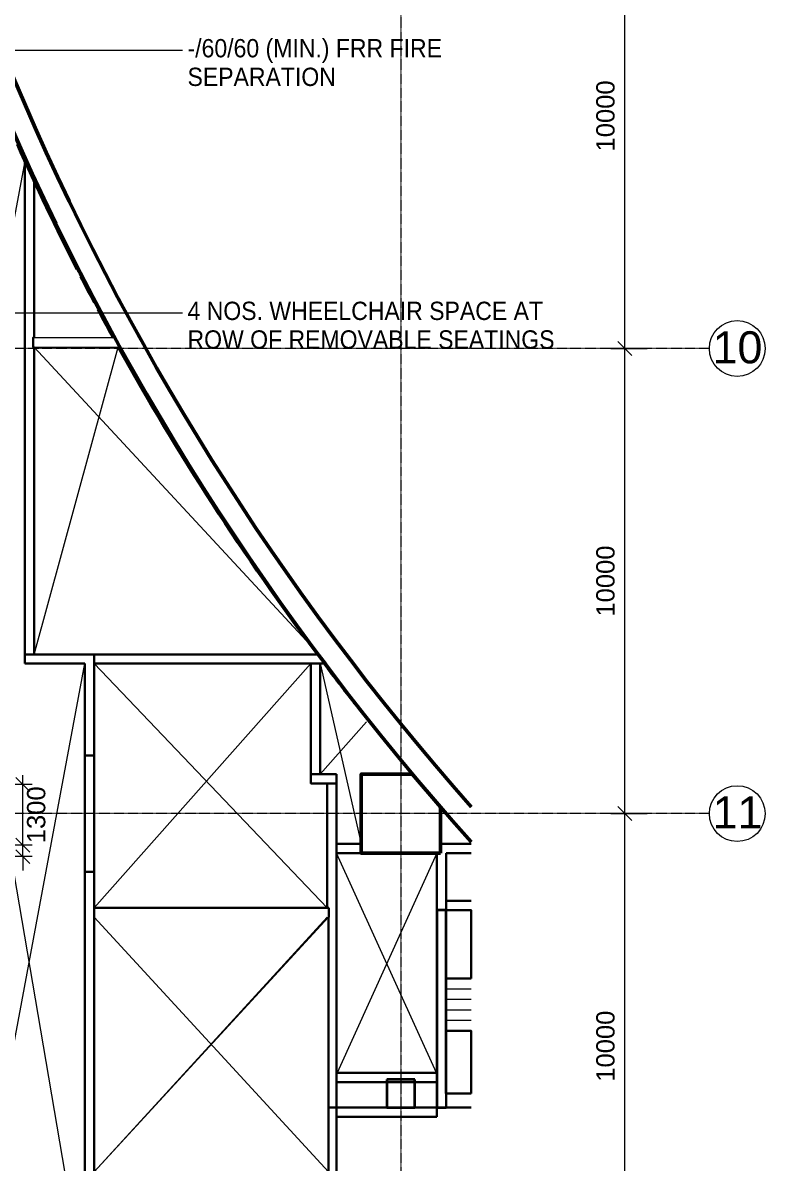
# Model space of a CAD drawing. Header units: millimetres. Extents: x -11708 to 484395, y -10237143 to 211873.
# Drawn here: x 176611 to 192564, y 24991 to 49508 of the extents above; entities that cross this region are included whole.
import ezdxf

# ---------------------------------------------------------------- set-up
doc = ezdxf.new("R2010")
doc.units = ezdxf.units.MM
doc.linetypes.add('Grid Line', pattern=[21, 12, -3, 3, -3])
doc.linetypes.add('Overhead', pattern=[1.8, 1.2, -0.6])
for name, color, linetype, lineweight in [('A-ANNO-DIMS', 7, 'Continuous', 9), ('A-ANNO-DIMS-1', 7, 'Continuous', 5), ('A-CLNG', 7, 'Continuous', 9), ('A-DETL', 102, 'Continuous', 5), ('A-DETL-2', 102, 'Continuous', 18), ('A-FLOR-OPNG', 7, 'Continuous', 5), ('A-WALL-2', 7, 'Continuous', 13), ('A-WALL-3', 7, 'Continuous', 35), ('Dims-B1-FPARTPLANAT_8-6mPD_dwg-1', 7, 'Continuous', 5), ('G-ANNO-TEXT', 7, 'Continuous', 5), ('I-WALL-3', 7, 'Continuous', 30), ('OAP280_C', 210, 'Continuous', 50), ('S-COLS-3', 7, 'Continuous', 35), ('S-COLS-4', 7, 'Continuous', 13), ('S-GRID-1', 7, 'Grid Line', 5), ('S-GRID-IDEN', 7, 'Continuous', 5), ('S-STRS', 7, 'Continuous', 5), ('S-STRS-2', 7, 'Overhead', 5)]:
    doc.layers.add(name, color=color, linetype=linetype, lineweight=lineweight)
doc.styles.add('Arial', font='arial.ttf', dxfattribs={"height": 491.766467})
doc.styles.add('Arial_1', font='arial.ttf', dxfattribs={"height": 393.413174})
doc.styles.add('Arial_3', font='arial.ttf', dxfattribs={"height": 688.473054})
doc.styles.add('Arial_6', font='arial.ttf', dxfattribs={"width": 0.9, "height": 393.413174})
doc.dimstyles.new('Diagonal_-_2_0mm_Arial', dxfattribs={"dimscale": 304.8, "dimtxt": 500, "dimasz": 0.984252, "dimexe": 0.984252, "dimexo": 0.984252, "dimgap": 0.656168, "dimtad": 1, "dimdec": 0, "dimrnd": 5, "dimzin": 0, "dimdsep": 46, "dimtxsty": 'Arial', "dimblk1": 'OBLIQUE', "dimblk2": 'OBLIQUE', "dimsah": 1, "dimcen": 0.09, "dimdle": 0.656168, "dimadec": 0, "dimazin": 0, "dimtfac": 1, "dimtdec": 4, "dimtix": 1, "dimtmove": 0, "dimatfit": 3, "dimfxl": 1, "dimtvp": 1, "dimtolj": 1, "dimtzin": 0, "dimarcsym": 2})

# ---------------------------------------------------------------- blocks, each defined once
blk = doc.blocks.new('Dims-B1-FPARTPLANAT_8-6mPD_dwg__Oblique-5772989-B1_F PART PLAN AT _8_6mPD')
at = {"layer": 'A-ANNO-DIMS-1'}
blk.add_line((-0.5, -0.5), (0.5, 0.5), dxfattribs=at)
blk = doc.blocks.new('_Oblique')
at = {"color": 0, "linetype": 'ByBlock', "lineweight": -2}
blk.add_line((-0.5, -0.5), (0.5, 0.5), dxfattribs=at)
blk = doc.blocks.new('*D380')
at = {"layer": 'A-ANNO-DIMS', "color": 0, "lineweight": -2, "transparency": 16777216}
for p, q in [((98926, 33131), (98426, 33131)), ((98726, 31631), (98726, 33331)), ((98926, 31831), (98426, 31831))]:
    blk.add_line(p, q, dxfattribs=at)
at = {"layer": 'Defpoints', "color": 0, "transparency": 16777216}
for p in [(98726, 33131), (99226, 33131), (99226, 31831)]:
    blk.add_point(p, dxfattribs=at)
at = {"layer": 'A-ANNO-DIMS', "color": 0, "lineweight": -2, "transparency": 16777216, "xscale": 299.9999999999999, "yscale": 299.9999999999999, "zscale": 299.9999999999999}
for p, rotation in [((98726, 33131), 90), ((98726, 31831), 270)]:
    blk.add_blockref('_Oblique', p, dxfattribs=dict(at, rotation=rotation))
at = {"layer": 'A-ANNO-DIMS', "color": 0, "transparency": 16777216, "insert": (99016, 32481), "char_height": 491.77, "attachment_point": 5, "rotation": 90, "style": 'Arial'}
blk.add_mtext('\\A1;{\\H0.8x;1300}', dxfattribs=at)
blk = doc.blocks.new('*D381')
at = {"layer": 'A-ANNO-DIMS', "color": 0, "lineweight": -2, "transparency": 16777216}
for p, q in [((98726, 31831), (98726, 32131)), ((98926, 31831), (98426, 31831)), ((98726, 31581), (98726, 31831)), ((98926, 31581), (98426, 31581)), ((98726, 31581), (98726, 31281))]:
    blk.add_line(p, q, dxfattribs=at)
at = {"layer": 'Defpoints', "color": 0, "transparency": 16777216}
for p in [(98726, 31831), (99226, 31831), (99226, 31581)]:
    blk.add_point(p, dxfattribs=at)
at = {"layer": 'A-ANNO-DIMS', "color": 0, "lineweight": -2, "transparency": 16777216, "xscale": 299.9999999999999, "yscale": 299.9999999999999, "zscale": 299.9999999999999}
for p, rotation in [((98726, 31831), 270), ((98726, 31581), 90)]:
    blk.add_blockref('_Oblique', p, dxfattribs=dict(at, rotation=rotation))
at = {"layer": 'A-ANNO-DIMS', "color": 0, "transparency": 16777216, "insert": (98325, 31706), "char_height": 491.77, "attachment_point": 5, "rotation": 90, "style": 'Arial'}
blk.add_mtext('\\A1;{\\H0.8x;250}', dxfattribs=at)
blk = doc.blocks.new('Grid - 3mm-2917264-B1_F PART PLAN AT _8_6mPD')
at = {"layer": 'S-GRID-IDEN'}
blk.add_circle((0, 0), 3, dxfattribs=at)
blk = doc.blocks.new('A$C41A67BAA')
at = {"layer": 'OAP280_C'}
for points in [[(31510, 19396, -0.165582), (16908, 53786)], [(31510, 20147, -0.164905), (17409, 53786)]]:
    blk.add_lwpolyline(points, format="xyb", dxfattribs=at)
blk.add_lwpolyline([(30850, 19150), (29150, 19150), (29150, 20850), (30243, 20850), (30850, 20141), (30850, 19150)], dxfattribs=at)
blk = doc.blocks.new('Dims-B1-FPARTPLANAT_8-6mPD_dwg-5616331-B1_F PART PLAN AT _8_6mPD')
at = {"layer": 'A-ANNO-DIMS-1'}
for p, q in [((111662.2, 42306.2), (111662.2, 52706.2)), ((111662.2, 32306.2), (111662.2, 42706.2)), ((111662.2, 22306.2), (111662.2, 32706.2))]:
    blk.add_line(p, q, dxfattribs=at)
at = {"layer": 'A-ANNO-DIMS-1', "flags": 128}
for points in [[(111362.2, 42506.2), (112143.1, 42506.2)], [(111362.2, 32506.2), (112143.1, 32506.2)]]:
    blk.add_lwpolyline(points, close=True, dxfattribs=at)
for p, xscale, yscale, zscale, rotation in [((111662.2, 42506.2), 300.0000000000002, 300.0000000000002, 300.0000000000002, 90), ((111662.2, 42506.2), 300, 300, 300, 270), ((111662.2, 32506.2), 300.0000000000002, 300.0000000000002, 300.0000000000002, 90), ((111662.2, 32506.2), 300, 300, 300, 270)]:
    blk.add_blockref('Dims-B1-FPARTPLANAT_8-6mPD_dwg__Oblique-5772989-B1_F PART PLAN AT _8_6mPD', p, dxfattribs=dict(xscale=xscale, yscale=yscale, zscale=zscale, rotation=rotation))
at = {"layer": 'A-ANNO-DIMS-1', "char_height": 393.41, "width": 1824, "attachment_point": 2, "rotation": 90, "line_spacing_factor": 0.938532, "style": 'Arial_1'}
for insert in [(111049.5, 47506.2), (111049.5, 37506.2), (111049.5, 27506.2)]:
    blk.add_mtext('10000', dxfattribs=dict(at, insert=insert))
at = {"layer": 'A-ANNO-DIMS'}
dim = blk.add_linear_dim(base=(98726.1, 33130.7), p1=(99226.1, 31830.7), p2=(99226.1, 33130.7), angle=90, text='{\\H0.8x;<>}', dimstyle='Diagonal_-_2_0mm_Arial', override={"dimpost": '<>', "dimtmove": 1}, dxfattribs=at)
dim.commit()
dim.dimension.update_dxf_attribs({"geometry": '*D380', "text_midpoint": (99417, 32480.7), "dimtype": 128})
dim = blk.add_linear_dim(base=(98726.1, 31830.7), p1=(99226.1, 31580.7), p2=(99226.1, 31830.7), angle=90, text='{\\H0.8x;<>}', dimstyle='Diagonal_-_2_0mm_Arial', override={"dimpost": '<>', "dimtmove": 1, "dimarcsym": 2}, dxfattribs=at)
dim.commit()
dim.dimension.update_dxf_attribs({"geometry": '*D381', "text_midpoint": (98325.2, 31705.7)})

msp = doc.modelspace()

# ---------------------------------------------------------------- linework, layer by layer
msp.add_lwpolyline([(185709.6, 28964.5), (185709.6, 28964.5), (185709.6, 30430.6)], close=True)
at = {"layer": 'A-CLNG'}
for p, q in [((176798.3, 46212.6), (176798.3, 46209.1)), ((177827.3, 44102.6), (177819.6, 44117.6)), ((178187.5, 43412.3), (178174.8, 43436.2))]:
    msp.add_line(p, q, dxfattribs=at)
for start, end in [(204.822578, 205.152216), (205.483041, 205.973655), (206.29001, 206.80768), (208.245519, 208.717367)]:
    msp.add_arc((228804.5, 70267.7), 57300, start, end, dxfattribs=at)
at = {"layer": 'A-DETL'}
for p, q in [((169309.8, 63030.7), (176655.3, 46532)), ((176655.3, 46532), (174131.3, 33130.7)), ((174131.4, 44600.6), (177942.9, 22276.5)), ((176851.4, 42535.7), (182982.8, 35930.6)), ((176851.4, 35930.7), (178662.8, 42535.6)), ((175434.6, 22276.5), (177943, 35730.6)), ((178143, 35730.6), (183151.2, 30480.6)), ((178143, 30480.6), (182801.2, 35730.6)), ((178143, 35730.6), (183151.2, 30480.6)), ((182801.2, 35730.6), (178143, 30480.6)), ((183001.2, 35730.6), (183884.6, 31855.6)), ((183001.2, 33355.6), (183996.8, 34477.6)), ((178142.9, 24805.6), (183151.2, 30280.6)), ((178143, 30280.6), (183176.7, 24805.6)), ((178143, 24805.6), (183176.7, 30280.6))]:
    msp.add_line(p, q, dxfattribs=at)
at = {"layer": 'A-DETL-2'}
for p, q in [((178583.8, 42735.7), (176829.9, 42735.7)), ((176829.9, 42535.6), (178693.9, 42535.6)), ((182982.8, 35930.6), (178143, 35930.6)), ((182801.2, 35730.6), (183133.2, 35730.6)), ((183184.1, 30480.6), (183151.2, 30480.6)), ((183176.7, 30280.6), (183184.1, 30280.6))]:
    msp.add_line(p, q, dxfattribs=at)
at = {"layer": 'A-FLOR-OPNG'}
for p, q in [((185498.2, 26930.6), (183351.2, 31655.6)), ((185509.6, 31655.6), (183362.6, 26930.6))]:
    msp.add_line(p, q, dxfattribs=at)
at = {"layer": 'A-WALL-2'}
for points in [[(178217.3, 44438.2), (178218.6, 44435.6), (178221.6, 44429.6), (178227.3, 44418.6), (178233.8, 44405.8), (178243.4, 44387), (178256.7, 44361.1), (178270, 44335.2), (178279.6, 44316.4), (178286.2, 44303.6), (178291.9, 44292.6), (178294.9, 44286.7), (178296.3, 44284)], [(177851.3, 44056), (177850, 44058.6), (177846.9, 44064.5), (177841.2, 44075.6), (177834.7, 44088.3), (177825, 44107.2), (177811.7, 44133), (177798.5, 44158.9), (177788.8, 44177.8), (177782.3, 44190.5), (177776.7, 44201.6), (177773.6, 44207.5), (177772.3, 44210.1)], [(178584.2, 43731.7), (178585.6, 43729.1), (178588.7, 43723.3), (178594.5, 43712.3), (178601.2, 43699.6), (178611.1, 43680.9), (178624.7, 43655.2), (178638.4, 43629.5), (178648.3, 43610.8), (178655, 43598.1), (178660.9, 43587.2), (178664, 43581.3), (178665.4, 43578.7)], [(178223.7, 43344.5), (178222.3, 43347.1), (178219.1, 43352.9), (178213.3, 43363.9), (178206.6, 43376.6), (178196.7, 43395.2), (178183, 43420.9), (178169.4, 43446.6), (178159.5, 43465.3), (178152.8, 43478), (178147, 43489), (178143.9, 43494.9), (178142.5, 43497.5)], [(184134.4, 35184.7), (184136.2, 35182.4), (184140.3, 35177.2), (184148, 35167.4), (184156.9, 35156.1), (184169.9, 35139.5), (184187.9, 35116.7), (184205.9, 35093.8), (184219.1, 35077.2), (184227.9, 35065.9), (184235.6, 35056.2), (184239.8, 35051), (184241.6, 35048.7)], [(183848.8, 34739.2), (183847, 34741.6), (183842.9, 34746.8), (183835.2, 34756.5), (183826.3, 34767.8), (183813.2, 34784.4), (183795.2, 34807.2), (183777.2, 34830.1), (183764.1, 34846.7), (183755.2, 34858), (183747.6, 34867.8), (183743.5, 34873), (183741.6, 34875.3)], [(184630.7, 34561.8), (184632.6, 34559.5), (184636.7, 34554.4), (184644.5, 34544.7), (184653.6, 34533.6), (184666.9, 34517.1), (184685.2, 34494.5), (184703.5, 34471.9), (184716.9, 34455.5), (184725.9, 34444.4), (184733.7, 34434.7), (184737.9, 34429.6), (184739.8, 34427.3)], [(184351.4, 34112.4), (184349.6, 34114.7), (184345.4, 34119.8), (184337.5, 34129.4), (184328.5, 34140.6), (184315.1, 34157), (184296.8, 34179.6), (184278.5, 34202.2), (184265.2, 34218.7), (184256.2, 34229.8), (184248.4, 34239.5), (184244.2, 34244.6), (184242.3, 34246.9)]]:
    msp.add_open_spline(points, degree=3, knots=[0, 0, 0, 0, 0.0833333, 0.1666667, 0.25, 0.3333333, 0.5, 0.6666667, 0.75, 0.8333333, 0.9166667, 1, 1, 1, 1], dxfattribs=at)
at = {"layer": 'A-WALL-3'}
for p, q in [((185509.6, 30430.6), (185509.6, 26190.5)), ((185709.6, 30430.6), (185509.6, 30430.6)), ((185709.6, 26490.5), (185709.6, 30430.6)), ((185509.6, 26190.5), (185709.6, 26190.5))]:
    msp.add_line(p, q, dxfattribs=at)
at = {"layer": 'A-WALL-3', "flags": 128}
for points in [[(184351.4, 34112.4), (184663, 33732.6), (184977.8, 33355.6)], [(185584.6, 32646.9), (186112.9, 32048.4), (186244.9, 31901.6)]]:
    msp.add_lwpolyline(points, dxfattribs=at)
at = {"layer": 'A-WALL-3'}
for radius, start, end in [(56800, 184.0144, 207.04853), (57300, 204.071976, 207.049289), (56800, 207.22324, 207.85154), (57300, 207.222481, 207.852306), (56800, 208.02626, 218.1453), (57300, 208.025499, 208.717864), (57300, 208.945967, 216.817363), (57300, 217.067416, 218.146067), (56800, 218.32002, 218.94871), (57300, 218.31926, 218.949477), (56800, 219.12343, 221.47083)]:
    msp.add_arc((228804.6, 70267.7), radius, start, end, dxfattribs=at)
at = {"layer": 'G-ANNO-TEXT'}
for p, q in [((167818.8, 48918.3), (180043.8, 48918.3)), ((166362.8, 43271.5), (180043.8, 43271.5))]:
    msp.add_line(p, q, dxfattribs=at)
at = {"layer": 'I-WALL-3'}
for p, q in [((176651.4, 46539.1), (176651.4, 46533)), ((176851.4, 35930.7), (176851.4, 42535.6)), ((178143, 35930.6), (176651.4, 35930.7)), ((176651.4, 35930.7), (176651.4, 35730.7)), ((176651.4, 35730.7), (177943, 35730.6)), ((178143, 33755.6), (178143, 35730.6)), ((177943, 33755.6), (178143, 33755.6)), ((178143, 33755.6), (177943, 33755.6)), ((177943, 33755.6), (177943, 31255.6)), ((178143, 31255.6), (178143, 33755.6)), ((183351.1, 20095.6), (183351.2, 33355.6)), ((183884.6, 31855.6), (183351.2, 31855.6)), ((183351.2, 31655.6), (183884.6, 31655.6)), ((183884.6, 31655.6), (183884.6, 31855.6)), ((185509.6, 31655.6), (185509.6, 30430.6)), ((185584.6, 31655.6), (185509.6, 31655.6)), ((186245.6, 31855.6), (185584.6, 31855.6)), ((185584.6, 31855.6), (185584.6, 31655.6)), ((185709.6, 30430.6), (185709.6, 31655.6)), ((185709.6, 31655.6), (186245.6, 31655.6)), ((178143, 31255.6), (177943, 31255.6)), ((178143, 31255.6), (178143, 30280.6)), ((185509.6, 30430.6), (186245.6, 30430.6)), ((186245.6, 30630.6), (185709.6, 30630.6)), ((185709.6, 30630.6), (185709.6, 30430.6)), ((183176.7, 30280.6), (183176.7, 24605.6)), ((185509.6, 26930.6), (183351.2, 26930.6)), ((183351.2, 26730.6), (185509.6, 26730.6)), ((185509.6, 26730.6), (185509.6, 26930.6)), ((186245.6, 26489.5), (185709.6, 26489.5)), ((185709.6, 26489.5), (185709.6, 26189.5)), ((183351.2, 26190.6), (183176.7, 26190.6)), ((183351.2, 26189.5), (183351.2, 26190.6)), ((183351.2, 25989.5), (185509.6, 25989.5)), ((185509.6, 25989.5), (185509.6, 26189.5)), ((185709.6, 26189.5), (186245.6, 26189.5))]:
    msp.add_line(p, q, dxfattribs=at)
for points in [[(176851.4, 35930.7), (176851.4, 42535.6), (176829.9, 42535.6), (176829.9, 42735.7), (176851.4, 42735.7), (176851.4, 46089.9), (176651.4, 46539.1), (176651.4, 35930.7)], [(178143, 35730.6), (183133.2, 35730.6), (182982.8, 35930.6), (178143, 35930.6), (178143, 35730.6)], [(177943, 35730.6), (177943, 33755.6)], [(182801.2, 35730.6), (182801.2, 33355.6)], [(183001.2, 33355.6), (183001.2, 35730.6)], [(183351.2, 33355.6), (182801.2, 33355.6), (182801.2, 33155.6), (183351.2, 33155.6)], [(183151.2, 33155.6), (183151.2, 30480.6)], [(177943, 31255.6), (177942.9, 20095.6), (178142.9, 20095.6), (178143, 30280.6)], [(183184.1, 30480.6), (178143, 30480.6)], [(183184.1, 30480.6), (183184.1, 30280.6)], [(183351.2, 26190.6), (183176.7, 26190.5)], [(183176.7, 26189.5), (185509.6, 26189.5)]]:
    msp.add_lwpolyline(points, dxfattribs=at)
for points in [[(186245.6, 28964.5), (186245.6, 30430.6), (185709.6, 30430.6), (185709.6, 28964.5)], [(186245.6, 26489.5), (186245.6, 27839.5), (185709.6, 27839.2), (185709.6, 26489.5)]]:
    msp.add_lwpolyline(points, close=True, dxfattribs=at)
at = {"layer": 'S-COLS-3'}
for p, q in [((183884.6, 33355.6), (183884.6, 31655.6)), ((184977.8, 33355.6), (183884.6, 33355.6)), ((185584.6, 31655.6), (185584.6, 32646.9)), ((183884.6, 31655.6), (185584.6, 31655.6)), ((185034.6, 26789.5), (184434.6, 26789.5)), ((184434.6, 26789.5), (184434.6, 26189.5)), ((185034.6, 26189.5), (185034.6, 26789.5)), ((184434.6, 26189.5), (185034.6, 26189.5))]:
    msp.add_line(p, q, dxfattribs=at)
at = {"layer": 'S-COLS-4'}
msp.add_arc((228804.6, 70267.7), 57300, 220.104963, 221.037963, dxfattribs=at)
at = {"layer": 'S-GRID-1'}
for p, q in [((184734.8, 71409.7), (184734.5, 6132.5)), ((191364.2, 42505.6), (135121.9, 42505.9)), ((191364.2, 32505.6), (135121.9, 32505.9))]:
    msp.add_line(p, q, dxfattribs=at)
at = {"layer": 'S-STRS'}
for p, q in [((185709.6, 28964.5), (186245.6, 28964.5)), ((185709.6, 28739.5), (186245.6, 28739.5)), ((185709.6, 28514.5), (186245.6, 28514.5)), ((185709.6, 28289.5), (186245.6, 28289.5)), ((185709.6, 28064.5), (186245.6, 28064.5)), ((185709.6, 27839.5), (186245.6, 27839.5))]:
    msp.add_line(p, q, dxfattribs=at)
at = {"layer": 'S-STRS-2'}
for p, q in [((185709.6, 28964.5), (186245.6, 28964.5)), ((185709.6, 28739.5), (186245.6, 28739.5)), ((185709.6, 28514.5), (186245.6, 28514.5)), ((185709.6, 28289.5), (186245.6, 28289.5)), ((185709.6, 28064.5), (186245.6, 28064.5)), ((185709.6, 27839.5), (186245.6, 27839.5))]:
    msp.add_line(p, q, dxfattribs=at)

# ---------------------------------------------------------------- block references
at = {"layer": 'Dims-B1-FPARTPLANAT_8-6mPD_dwg-1'}
msp.add_blockref('Dims-B1-FPARTPLANAT_8-6mPD_dwg-5616331-B1_F PART PLAN AT _8_6mPD', (77884.1, 0), dxfattribs=at)
at = {"layer": 'I-WALL-3'}
msp.add_blockref('A$C41A67BAA', (154734.5, 12505.8), dxfattribs=at)
at = {"layer": 'S-GRID-IDEN', "xscale": 199.9999999999998, "yscale": 199.9999999999998, "zscale": 199.9999999999998, "rotation": 89.99969999999955}
for p in [(191964.2, 42505.6), (191964.2, 32505.6)]:
    msp.add_blockref('Grid - 3mm-2917264-B1_F PART PLAN AT _8_6mPD', p, dxfattribs=at)

# ---------------------------------------------------------------- texts
at = {"layer": 'G-ANNO-TEXT', "char_height": 393.413, "width": 7971.739, "attachment_point": 1, "line_spacing_factor": 0.938532, "style": 'Arial_6'}
for s, insert in [('-/60/60 (MIN.) FRR FIRE SEPARATION', (180150.2, 49159.1)), ('4 NOS. WHEELCHAIR SPACE AT ROW OF REMOVABLE SEATINGS', (180150.2, 43512.2))]:
    msp.add_mtext(s, dxfattribs=dict(at, insert=insert))
at = {"layer": 'S-GRID-IDEN', "char_height": 688.47, "width": 1276.737, "attachment_point": 2, "line_spacing_factor": 0.938532, "style": 'Arial_3'}
for s, insert in [('10', (191969.3, 42876.1)), ('11', (191969.3, 32876.1))]:
    msp.add_mtext(s, dxfattribs=dict(at, insert=insert))

doc.saveas('drawing.dxf')
